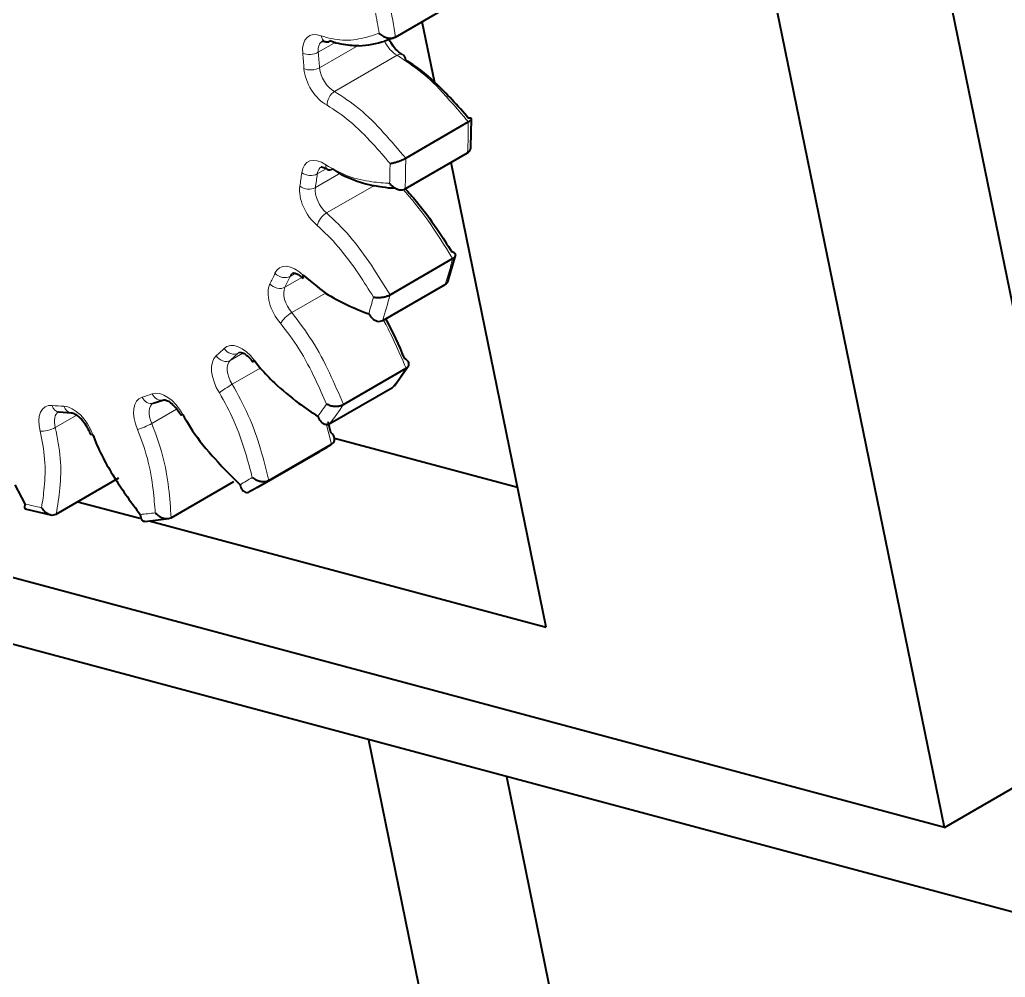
# Model space of a CAD drawing. Header units: inches. Extents: x 0 to 11, y 0 to 8.5.
# Drawn here: x 6.822 to 7.1188, y 5.4572 to 5.7456 of the extents above; entities that cross this region are included whole.
import ezdxf

# ---------------------------------------------------------------- set-up
doc = ezdxf.new("R2010")
doc.units = ezdxf.units.IN
doc.header["$LTSCALE"] = 0.5
doc.header["$MEASUREMENT"] = 0
doc.layers.add('TANGENT_LINES', color=7, linetype='Continuous', lineweight=15)
doc.layers.add('Visible', color=7, linetype='Continuous', lineweight=40)

msp = doc.modelspace()

# ---------------------------------------------------------------- linework, layer by layer
at = {"layer": 'TANGENT_LINES'}
for p, q in [((6.911897376503287, 5.735807708771261), (6.917171181481506, 5.738852541457755)), ((6.924079760683637, 5.737905397079424), (6.912291324397386, 5.731099340299687)), ((6.91678922541425, 5.7239845650375), (6.935645406245891, 5.734871185983047)), ((6.911604831336604, 5.699137861916062), (6.914306197521213, 5.700697496390802)), ((6.918718078320794, 5.699465183321657), (6.911021338462961, 5.695021468547341)), ((6.914404899225748, 5.687400368583995), (6.928796296937292, 5.695709245824887)), ((6.903387451096861, 5.668284785631032), (6.905001994997716, 5.669216942975379)), ((6.90764877819467, 5.668359331868905), (6.907164294428238, 5.668079615039368)), ((6.906945648811704, 5.667953379935352), (6.901863180458664, 5.665019015499556)), ((6.903919799400782, 5.657370452574192), (6.914115166692991, 5.663256750552659)), ((6.889226319062564, 5.645190722652554), (6.885392291133253, 5.642977145622629)), ((6.887761564005931, 5.645187092168835), (6.888273343663907, 5.645482568288511)), ((6.885992743322855, 5.635781707073293), (6.894636345058387, 5.640772092800879)), ((6.861750153856442, 5.623990632358972), (6.86924274570074, 5.628316482224164)), ((6.832715282055726, 5.622738105020069), (6.839158752622945, 5.626458244440952)), ((6.915901636724665, 5.617735699501864), (6.914298053877109, 5.623947861012582))]:
    msp.add_line(p, q, dxfattribs=at)
at = {"layer": 'TANGENT_LINES', "extrusion": (0, 0, -1)}
for centre, major_axis, ratio, start_param, end_param in [((6.78548082653926, 5.791711952421856), (-0.1079999990067959, 0.1870614877908654), 0.5773502727292966, 2.102707247279971, 2.156012592048728), ((6.913797476712922, 5.732564285629861), (-0.004697449011787406, 0.00813622045414454), 0.5773502727292966, 11.66447822740624, 13.20253242960607), ((6.935417894379722, 5.739944809719346), (-0.003030782360447963, 0.005249469099347234), 0.5773502727292966, 10.15707074354836, 11.19829923738066), ((6.785480826539271, 5.791711952421851), (-0.08999999917232201, 0.1558845731590408), 0.577350272729297, 2.239700266636818, 2.270346984979047), ((6.935770517981092, 5.732081134281188), (-0.001528441816887277, -0.002962258719879381), 0.607182338889577, 2.384195350989266, 3.151524937282333), ((6.914204690944126, 5.727697361155605), (-0.004697449011787406, 0.00813622045414454), 0.5773502727292966, 10.1570707435486, 11.69512494574849), ((6.91691433714945, 5.72119451333564), (-0.001528441816887313, -0.002962258719879364), 0.6071823388895797, 0.813399024194165, 2.384195350989245), ((6.913495079982473, 5.694659568485427), (-0.004697449011787406, 0.00813622045414454), 0.5773502727292966, 11.91580563969353, 13.45385984189319), ((6.78548082653926, 5.791711952421856), (-0.1079999990067959, 0.1870614877908654), 0.5773502727292966, 2.354034659567158, 2.407340004335909), ((6.785480826539271, 5.791711952421848), (-0.08999999917232201, 0.1558845731590408), 0.577350272729297, 2.491027678924012, 2.521674397266237), ((6.912891937776328, 5.690404554088648), (-0.004697449011787406, 0.00813622045414454), 0.5773502727292966, 10.40839815583574, 11.9464523580356), ((6.913940739015398, 5.684999991077695), (-0.00209695053619779, -0.002591121293928735), 0.4523491806174399, 0.7041275624540658, 2.274923889248525), ((6.905000976505966, 5.662767503753396), (-0.004697449011787406, 0.00813622045414454), 0.5773502727292966, 12.16713305198043, 13.70518725418047), ((6.78548082653927, 5.791711952421846), (-0.08999999917232201, 0.1558845731590408), 0.577350272729297, 2.74235509121119, 2.773001809553422), ((6.903425375505488, 5.659391757637489), (-0.004697449011787406, 0.00813622045414454), 0.5773502727292966, 10.65972556812302, 12.19777977032278), ((6.78548082653926, 5.791711952421856), (-0.1079999990067959, 0.1870614877908654), 0.5773502727292966, 2.60536207185434, 2.658667416623094), ((6.902895532137959, 5.655510573810144), (-0.002500577813808405, -0.002204137406832953), 0.2690932597031956, 0.6428287175281531, 2.213625044323158), ((6.888848882043958, 5.638891987151688), (-0.004697449011787406, 0.00813622045414454), 0.5773502727292966, 12.41846046426781, 13.95651466646772), ((6.886399823054662, 5.636607619860243), (-0.004697449011787406, 0.00813622045414454), 0.5773502727292966, 10.91105298041006, 12.44910718260999), ((6.785480826539269, 5.791711952421844), (-0.08999999917232201, 0.1558845731590408), 0.577350272729297, 2.993682503498372, 3.0243292218406), ((6.884472727486672, 5.634579190074398), (-0.002801876481352032, -0.001805712960123364), 0.06892921962601685, 0.617166545591278, 2.187962872386063), ((6.866053692094745, 5.624533205196396), (-0.004697449011787406, 0.00813622045414454), 0.5773502727292966, 0.1034172621957484, 1.641471464395635), ((6.834358600979541, 5.620844774728127), (-0.004697449011787406, 0.00813622045414454), 0.5773502727292966, 11.4137078049844, 12.95176200718438), ((6.862885058499937, 5.623483751927651), (-0.004697449011787406, 0.00813622045414454), 0.5773502727292966, 11.16238039269724, 12.70043459489712), ((6.78548082653926, 5.791711952421856), (-0.1079999990067959, 0.1870614877908654), 0.5773502727292966, 2.856689484141521, 2.909994828910273), ((6.838047712277681, 5.62059337296568), (-0.004697449011787406, 0.00813622045414454), 0.5773502727292966, 0.3547446744830202, 1.89279887668289)]:
    msp.add_ellipse(centre, major_axis=major_axis, ratio=ratio, start_param=start_param, end_param=end_param, dxfattribs=at)
at = {"layer": 'TANGENT_LINES'}
for centre, major_axis, ratio, start_param, end_param in [((6.783123803935305, 5.790351124803663), (0.1063333323554564, -0.184174736436068), 0.5773502727292968, 0.9947817691345278, 1.029683698716357), ((6.915166768961862, 5.74208101908834), (0.001247917906805127, 0.003090924135106883), 0.6567751430709943, 2.26957450776198, 3.070913877054677), ((6.916154499316877, 5.733925113248055), (0.003030782360447963, -0.005249469099347234), 0.5773502727292966, 9.412646272120496, 10.3266703477224), ((6.909556329281731, 5.736842972542568), (-0.003318159495815252, -0.0003176927311761869), 0.5063311642154065, 0.733557687045009, 2.304354013839628), ((6.783123803935315, 5.790351124803658), (0.08833333252098259, -0.1529978218042436), 0.5773502727292965, 0.8712456686107396, 0.9018923869529711), ((6.909942981844457, 5.732221796079727), (-0.003324856173732027, -0.0002375763774182097), 0.5257208743648513, 0.7460059148216739, 2.316802241616849), ((6.916561713548081, 5.729058188773799), (0.003030782360447963, -0.005249469099347234), 0.5773502727292966, 10.2960236293803, 11.83407783158009), ((6.804337007370901, 5.802598573367403), (0.1079999990067959, -0.1870614877908654), 0.5773502727292966, 0.7342526492538872, 0.7875579940226409), ((6.915852102586428, 5.696020396103621), (0.003030782360447963, -0.005249469099347234), 0.5773502727292966, 9.412356993231825, 10.07534293543519), ((6.916529136107846, 5.703260472239108), (0.001903537184260999, 0.002736358401095665), 0.5155041705297245, 2.402285119544377, 3.170110377747429), ((6.783123803935305, 5.790351124803663), (0.1063333323554564, -0.184174736436068), 0.5773502727292968, 0.7434543568473422, 0.7783562864291715), ((6.783123803935315, 5.790351124803655), (0.08833333252098259, -0.1529978218042436), 0.5773502727292965, 0.6199182563235554, 0.6505649746657887), ((6.909269201618135, 5.700852196925429), (-0.003307171904933359, 0.0004168034336837656), 0.6497204215135478, 0.8625414845159112, 2.433337811310461), ((6.908696514168077, 5.696812033063536), (-0.003292586127636731, 0.0005196034095396899), 0.6645677531791728, 0.88301453517345, 2.453810861968141), ((6.915248960380284, 5.691765381706841), (0.003030782360447963, -0.005249469099347234), 0.5773502727292966, 10.04469621709315, 11.58275041929284), ((6.804337007370901, 5.802598573367403), (0.1079999990067959, -0.1870614877908654), 0.5773502727292966, 0.4829252369667014, 0.5362305817354585), ((6.783123803935315, 5.790351124803652), (0.08833333252098259, -0.1529978218042436), 0.5773502727292965, 0.3685908440363726, 0.399237562378605), ((6.901203995086535, 5.670570473904936), (-0.00304886017614897, 0.00134742819378399), 0.7522853552234333, 1.068162427919999, 2.638958754714195), ((6.907357999109921, 5.664128331371589), (0.003030782360447963, -0.005249469099347234), 0.5773502727292966, 9.422802310195383, 9.824015523147931), ((6.899707951682378, 5.667365180998117), (-0.002990404354396931, 0.001472614310780318), 0.7616573959520159, 1.099543535149678, 2.670339861944635), ((6.905782398109443, 5.660752585255683), (0.003030782360447963, -0.005249469099347234), 0.5773502727292966, 9.79336880480575, 11.33142300700578), ((6.783123803935305, 5.790351124803663), (0.1063333323554564, -0.184174736436068), 0.5773502727292968, 0.4921269445601583, 0.5270288741419901), ((6.783123803935314, 5.79035112480365), (0.08833333252098259, -0.1529978218042436), 0.5773502727292965, 0.1172634317491879, 0.1479101500914199), ((6.883542078825957, 5.645731493896688), (-0.002210147415824773, 0.002495267422829504), 0.810889303357237, 1.406826083258119, 2.977622410053235), ((6.885867476275067, 5.647900515506854), (-0.002335149332375812, 0.002378694748515647), 0.8075814333526273, 1.365322990084345, 2.936119316879503), ((6.891205904647913, 5.640252814769881), (0.003030782360447963, -0.005249469099347234), 0.5773502727292966, 9.42629775984266, 9.572688110860861), ((6.888756845658617, 5.637968447478436), (0.003030782360447963, -0.005249469099347234), 0.5773502727292966, 9.542041392518612, 11.0800955947186), ((6.804337007370901, 5.802598573367403), (0.1079999990067959, -0.1870614877908654), 0.5773502727292966, 0.2315978246795245, 0.2849031694482717), ((6.783123803935311, 5.790351124803649), (0.08833333252098259, -0.1529978218042436), 0.5773502727292965, 12.43230663382118, 12.46295335216341), ((6.864223295064426, 5.634266758591609), (-0.001129621927798513, 0.00313609078493399), 0.8121341999475249, 1.715765683781278, 3.097939956427415), ((6.861214656844304, 5.633270295882967), (-0.0009662858158961524, 0.003190204199280827), 0.8091700535902768, 1.757619655338398, 3.141584783998224), ((6.865242081103892, 5.624844579545844), (0.003030782360447963, -0.005249469099347234), 0.5773502727292966, 9.424927728227516, 10.82876818243126), ((6.783123803935305, 5.790351124803663), (0.1063333323554564, -0.184174736436068), 0.5773502727292968, 0.2407995322729808, 0.2757014618548054), ((6.83412859977504, 5.630764569857234), (0.0002959647575877679, 0.003320168064025845), 0.7566076734369501, 2.059429533135432, 3.142048866333678), ((6.783123803935309, 5.790351124803649), (0.08833333252098259, -0.1529978218042436), 0.5773502727292965, 12.18097922153399, 12.21162593987622), ((6.836715623583497, 5.62220560234632), (0.003030782360447963, -0.005249469099347234), 0.5773502727292966, 9.424110776701472, 10.57744077014417), ((6.837631434961808, 5.630525862247638), (0.0001560512344745291, 0.003329678531529747), 0.7656575879390636, 2.027402079078658, 3.158537825107959), ((6.859829897632116, 5.623521035690819), (-0.003034462597806338, -0.001379546249179609), 0.1355658968241991, 0.6220837796122684, 2.19288010640712), ((6.830515442204039, 5.623030935168373), (-0.003210357626422698, -0.0008970590959244182), 0.3315429094004603, 0.6585399904356652, 2.229336317230264), ((6.783123803935305, 5.790351124803663), (0.1063333323554564, -0.184174736436068), 0.5773502727292968, 12.55584273434496, 12.5907446639268), ((6.783123803935305, 5.790351124803663), (0.1063333323554564, -0.184174736436068), 0.5773502727292968, 12.0531879097706, 12.08808983935243), ((6.783123803935305, 5.790351124803663), (0.1063333323554564, -0.184174736436068), 0.5773502727292968, 12.30451532205778, 12.33941725163961)]:
    msp.add_ellipse(centre, major_axis=major_axis, ratio=ratio, start_param=start_param, end_param=end_param, dxfattribs=at)
for points, knots in [([(6.912809746357907, 5.740720191470147), (6.91492218367481, 5.74013647168197), (6.919125399877021, 5.738975016877328), (6.925616043587353, 5.739936144977229), (6.928758580920485, 5.741017275524975), (6.930217472981691, 5.741519179752683)], [0, 0, 0, 0, 0.351201158764147, 0.6988015165900091, 1, 1, 1, 1]), ([(6.957071715865883, 5.714798062242082), (6.957071647561345, 5.714798151198626), (6.957063731989068, 5.7148084600591), (6.949547325499646, 5.72367246151332), (6.943545552275651, 5.729607656356958), (6.938224384459618, 5.733152923031723), (6.935645406245891, 5.734871185983047)], [0, 0, 0, 0, 0.002939166060440574, 0.3406095979972396, 0.6804172430003811, 1, 1, 1, 1]), ([(6.91678922541425, 5.723984565037499), (6.919292569006323, 5.722355477033664), (6.924457681019954, 5.718994203716444), (6.931684203293839, 5.711615016382705), (6.936042980437747, 5.706473925967061), (6.938215535034242, 5.703911441296534)], [0, 0, 0, 0, 0.3205207230184127, 0.6613256934934665, 1, 1, 1, 1]), ([(6.933498117597787, 5.702309721069851), (6.931842559124748, 5.70423515311303), (6.928343699676398, 5.708304363718479), (6.921472586463712, 5.715350411767361), (6.916794396495941, 5.718383352115059), (6.914557314545495, 5.719833685717447)], [0, 0, 0, 0, 0.3191069767514448, 0.6744011032071003, 1, 1, 1, 1]), ([(6.914172113503891, 5.701899644620915), (6.916353618724779, 5.70064914281541), (6.920684079775767, 5.698166797455388), (6.927953343705828, 5.696646206573369), (6.931660453681106, 5.696426787789992), (6.933369586641873, 5.696325626541099)], [0, 0, 0, 0, 0.3536383555863073, 0.7020002108354788, 1, 1, 1, 1]), ([(6.952355312011055, 5.673649454598622), (6.952355252526272, 5.673649558252466), (6.952348327781144, 5.673661624807981), (6.946275813596841, 5.683662443569606), (6.940559600135981, 5.690905133191824), (6.938517126457017, 5.693207264400553), (6.937758321413019, 5.694062535531399)], [0, 0, 0, 0, 0.00329812770939186, 0.3839417805045113, 0.7711265074480584, 1, 1, 1, 1]), ([(6.914404899225748, 5.687400368583994), (6.916781761029456, 5.685138079678209), (6.921640805655334, 5.680513257682797), (6.927991065323756, 5.671660093207087), (6.931673543123105, 5.665711732813205), (6.933499131179414, 5.662762833653075)], [0, 0, 0, 0, 0.3256249328517952, 0.6656786177294696, 1, 1, 1, 1]), ([(6.928510485265472, 5.662045905935631), (6.92711335294547, 5.664270293554265), (6.924145261696013, 5.668995819785217), (6.918109693613712, 5.677446794859198), (6.913708178990984, 5.681623303617775), (6.911583716411442, 5.683639163459501)], [0, 0, 0, 0, 0.3151110710884577, 0.6694272255504654, 1, 1, 1, 1]), ([(6.903919799400782, 5.657370452574191), (6.906023377177529, 5.654620871289951), (6.910283597977196, 5.649052347270074), (6.91535710594815, 5.639257600796999), (6.918119950090325, 5.632867342314237), (6.919482192870801, 5.629716573383543)], [0, 0, 0, 0, 0.3308657064493256, 0.6700778930510615, 1, 1, 1, 1]), ([(6.914387673050371, 5.629843979576475), (6.913338102478566, 5.632228148703366), (6.911096656263469, 5.63731974236002), (6.906279695778688, 5.646668370804123), (6.902419424303911, 5.651698714494587), (6.900538509534003, 5.65414974619195)], [0, 0, 0, 0, 0.3110719181239709, 0.6643202393739361, 1, 1, 1, 1]), ([(6.938338373702441, 5.64060319432909), (6.938338339617927, 5.640603287050225), (6.938334353761078, 5.640614129897366), (6.933826424879752, 5.650995350686105), (6.932207841948435, 5.653893864386441), (6.931520944110757, 5.655123942101162)], [0, 0, 0, 0, 0.004940245561142416, 0.5777143200634921, 1, 1, 1, 1]), ([(6.885992743322855, 5.635781707073293), (6.887694766000738, 5.632719653312824), (6.89110981404972, 5.626575751203617), (6.894579529368014, 5.616437166131355), (6.896234098416085, 5.61000382240803), (6.897045455893024, 5.606849078556317)], [0, 0, 0, 0, 0.3361448889594439, 0.6744627801574699, 1, 1, 1, 1]), ([(6.892017069184029, 5.607727307455932), (6.891382582526478, 5.610121506400162), (6.890020444517836, 5.615261455906387), (6.886735485983943, 5.624937179630852), (6.883638787580382, 5.630488162474621), (6.882115704882717, 5.633218362456205)], [0, 0, 0, 0, 0.3070459446812493, 0.6591769057270257, 1, 1, 1, 1]), ([(6.861750153856442, 5.623990632358971), (6.862948544355057, 5.620808794534865), (6.865331167346489, 5.614482709704014), (6.866966372318394, 5.604624424385992), (6.867391388154979, 5.598556848322007), (6.867598702946945, 5.595597197972155)], [0, 0, 0, 0, 0.3413870538113128, 0.6787408981695191, 1, 1, 1, 1]), ([(6.828584914103629, 5.598587401517841), (6.828876667146082, 5.600555958841191), (6.829508882015389, 5.604821728275653), (6.829847984182739, 5.613370855525151), (6.828722108849281, 5.61890122899359), (6.828158419600084, 5.621670107550179)], [0, 0, 0, 0, 0.2996681724928689, 0.6493665770045033, 1, 1, 1, 1]), ([(6.832715282055726, 5.622738105020068), (6.833340264315436, 5.619634330406685), (6.834572329866951, 5.613515670682498), (6.834251851317845, 5.604548663807411), (6.83340396773538, 5.599244140723759), (6.832992181817747, 5.596667928669682)], [0, 0, 0, 0, 0.346192076730165, 0.6824695026458303, 1, 1, 1, 1]), ([(6.862804300980694, 5.597085561422765), (6.862626525710175, 5.599338671971212), (6.862242917568249, 5.604200493013682), (6.86071167638247, 5.613606237485618), (6.858547278432652, 5.619322610419911), (6.857472875028161, 5.622160208072625)], [0, 0, 0, 0, 0.3031137911096753, 0.6540668893920628, 1, 1, 1, 1])]:
    msp.add_open_spline(points, degree=3, knots=knots, dxfattribs=at)
at = {"layer": 'Visible'}
for p, q in [((7.100451581146255, 5.502313570672817), (6.972024402446573, 6.129905261523733)), ((7.147592033225358, 5.529530123036685), (7.03321550433113, 6.088459781767599)), ((6.935165837078654, 5.740360682216472), (6.954022017910295, 5.751247303162019)), ((6.946956953194727, 5.726620227092785), (6.943196397387925, 5.74499712831592)), ((6.935165837078654, 5.740360682216472), (6.931968116515769, 5.739175516130068)), ((6.917229801946871, 5.738517250718104), (6.915517218160797, 5.739187283309334)), ((6.957867989054329, 5.707307032946849), (6.958048357498868, 5.715676151359637)), ((6.938215535034242, 5.703911441296535), (6.957071715865883, 5.714798062242082)), ((6.938016167697452, 5.694629373946934), (6.956872348529093, 5.705515994892481)), ((6.918725341901713, 5.699100917148002), (6.916288922922104, 5.700691675128613)), ((6.980515707434478, 5.562626938994275), (6.951866980519438, 5.702626144360146)), ((6.951048136970066, 5.666932062167394), (6.953315135658226, 5.674871547297837)), ((6.933499131179414, 5.662762833653075), (6.952355312011055, 5.673649454598623)), ((6.904296539730916, 5.669363748692328), (6.904323929750387, 5.669368234631125)), ((6.931282141845537, 5.654998121127723), (6.950138322677179, 5.66588474207327)), ((6.888144445268908, 5.645488232090621), (6.889204259479023, 5.645214273292961)), ((6.892625891539449, 5.643021771328978), (6.894504999877655, 5.640552118500359)), ((6.934846524222713, 5.635356413953192), (6.939086699596582, 5.641319388023481)), ((6.919482192870801, 5.629716573383543), (6.938338373702441, 5.64060319432909)), ((6.938338373702441, 5.64060319432909), (6.938911496934649, 5.641069939058656)), ((6.934243063964843, 5.634843722072569), (6.934886699853587, 5.635408613069765)), ((6.915386883133202, 5.623957101127023), (6.934243063964843, 5.63484372207257)), ((6.862180942660199, 5.630080091683685), (6.865352916992225, 5.631130667806675)), ((6.833654164204492, 5.62744101966706), (6.833832635017452, 5.627444401793208)), ((6.833832635017452, 5.627444401793208), (6.837475383727333, 5.627196183716108)), ((6.914732565067166, 5.624606663117265), (6.915587295223581, 5.621335583637866)), ((7.100451581146255, 5.502313570672817), (6.65679024529862, 5.621192263343691)), ((6.897045455893024, 5.606849078556317), (6.915901636724665, 5.617735699501865)), ((6.91674723848665, 5.61956144618517), (6.97188840614782, 5.604786415335611)), ((6.893480825546055, 5.604650464630993), (6.912337006377697, 5.615537085576539)), ((6.883951724604279, 5.609878319835866), (6.888331799645171, 5.60554028366021)), ((6.832992181817747, 5.596667928669682), (6.851848362649389, 5.607554549615229)), ((6.850002860547713, 5.608537405263249), (6.850772230676475, 5.607303435542335)), ((6.867598702946945, 5.595597197972156), (6.886454883778586, 5.606483818917702)), ((6.820514937392947, 5.605477221753118), (6.823555341530509, 5.599760259143315)), ((6.839484340996101, 5.600416178472964), (6.858115214148569, 5.595424051224708)), ((7.13178939066476, 5.473848716905952), (6.667142760386785, 5.598350402083995)), ((6.823672042925266, 5.598260780407168), (6.831654121143769, 5.596399531184426)), ((6.859667283122532, 5.594496911120528), (6.866896927026072, 5.595338374236752)), ((6.860997523746701, 5.594651738721425), (6.980515707434478, 5.562626938994275)), ((6.866801750905186, 5.595323252650838), (6.867598702946945, 5.595597197972155)), ((6.926972647999028, 5.528729195861123), (7.029915431228209, 5.025673409369245)), ((7.100451581146255, 5.502313570672817), (7.147592033225358, 5.529530123036685)), ((7.077828452123761, 4.983973014742078), (6.968636832364004, 5.517565311681214))]:
    msp.add_line(p, q, dxfattribs=at)
at = {"layer": 'Visible', "flags": 128}
msp.add_lwpolyline([(6.904323929750387, 5.669368234631125), (6.904323929750387, 5.669368234631125), (6.904839064718734, 5.669292965866377), (6.90497381834048, 5.669249365287607)], dxfattribs=at)
at = {"layer": 'Visible'}
for centre, radius, start, end in [((6.922671444205856, 5.768449570728702), 0.03071479104082726, 272.7209408902648, 287.6184836280001), ((6.914750468232962, 5.693329751485589), 0.04642711423333287, 46.013386451978, 59.76671302307941), ((6.86206846820703, 5.637530615212109), 0.1231647595491836, 39.52711131936368, 46.40748034218097), ((6.936056386710971, 5.732250237176206), 0.03740645041316833, 242.3986438163853, 258.8693320826602), ((6.948488917638065, 5.718466291957354), 0.0650497842820663, 238.1004090942809, 250.7860017744746), ((6.805946511859871, 5.587975721955232), 0.1431944557628461, 22.79411901278716, 28.14504440116642), ((6.907367336750255, 5.644677767782028), 0.0677997708918012, 200.8093885344824, 212.2114586261405), ((6.971452174677432, 5.683927997335505), 0.1429509438726066, 212.4131102817326, 217.6734602032994)]:
    msp.add_arc(centre, radius, start, end, dxfattribs=at)
for centre, major_axis, ratio, start_param, end_param in [((6.915166768961862, 5.74208101908834), (0.001247917906805127, 0.003090924135106883), 0.6567751430709943, 9.354099184234261, 10.12355614173677), ((6.916529136107846, 5.703260472239108), (0.001903537184260999, 0.002736358401095665), 0.5155041705297245, 9.453295684927014, 10.25626675351872), ((6.909657256001667, 5.669997657191547), (0.002360934637941934, 0.002353104066223402), 0.3418421750623529, 2.480016815112382, 3.146919568575523), ((6.894982914143404, 5.644382598947171), (0.002696054567996116, 0.001960204294837247), 0.1467009785282417, 2.518357654461544, 3.148607238883052), ((6.864223295064426, 5.634266758591609), (-0.001129621927798513, 0.00313609078493399), 0.8121341999475249, 3.097939956427415, 3.141800011449199), ((6.804337007370901, 5.802598573367403), (0.1079999990067959, -0.1870614877908654), 0.5773502727292966, 4.111937128241325e-15, 0.03357575716109219)]:
    msp.add_ellipse(centre, major_axis=major_axis, ratio=ratio, start_param=start_param, end_param=end_param, dxfattribs=at)
at = {"layer": 'Visible', "extrusion": (0, 0, -1)}
for centre, major_axis, ratio, start_param, end_param in [((6.935770517981092, 5.732081134281188), (-0.001528441816887277, -0.002962258719879381), 0.607182338889577, 9.43471024446192, 10.23817698496365), ((6.873428153400464, 5.62802478582107), (0.002952406950174975, 0.001547386283921894), 0.05765798001525888, 2.524934142317556, 3.144838019682042), ((6.846347338663192, 5.621952039371784), (0.003149874000660234, 0.001090598409624644), 0.2583940756231886, 2.501030070611913, 3.139785003827628), ((6.78548082653926, 5.791711952421856), (-0.1079999990067959, 0.1870614877908654), 0.5773502727292966, 3.108016896428705, 3.161322241197462)]:
    msp.add_ellipse(centre, major_axis=major_axis, ratio=ratio, start_param=start_param, end_param=end_param, dxfattribs=at)
at = {"layer": 'Visible'}
for points, knots in [([(6.930217472981691, 5.741519179752683), (6.930223114269537, 5.741512986175853), (6.930260157232635, 5.741472316661327), (6.931342068731437, 5.740587484212972), (6.932324950414887, 5.740220915848408), (6.933387735579019, 5.739988649981529), (6.934354911882674, 5.740011086380123), (6.93489955825599, 5.74024588745097), (6.935165837078654, 5.740360682216472)], [0, 0, 0, 0, 0.03803637647652972, 0.2497621339067401, 0.4533467302119439, 0.644347195219045, 0.8261205531255065, 1, 1, 1, 1]), ([(6.937298959797979, 5.735043393001066), (6.93692607760407, 5.735271954867534), (6.936109059881773, 5.735772754043778), (6.934788360559216, 5.7370665648175), (6.933535940477335, 5.738964012274253), (6.933269515469118, 5.739517489648361), (6.933170146169421, 5.739723921692526)], [0, 0, 0, 0, 0.2349141697114326, 0.5147176320246414, 0.8190028429256793, 1, 1, 1, 1]), ([(6.913093039937873, 5.739160530568794), (6.913153515778379, 5.739166581449605), (6.913320305016896, 5.739183269465752), (6.913685849045293, 5.739065293930058), (6.913918851055057, 5.738990094953234)], [0, 0, 0, 0, 0.362588384257622, 1, 1, 1, 1]), ([(6.924129522308752, 5.737769407806587), (6.923702094808649, 5.737738632361378), (6.922463618716379, 5.737649460155305), (6.919300955202456, 5.738173844112856), (6.917229801946871, 5.738517250718104)], [0, 0, 0, 0, 0.3451237393842524, 1, 1, 1, 1]), ([(6.957708188881347, 5.715925362176256), (6.957437097467033, 5.715925057683254), (6.957109051640008, 5.715924689218398), (6.95707436571251, 5.715918987217476), (6.957068343637338, 5.715917997251785)], [0, 0, 0, 0, 0.8263827550307082, 1, 1, 1, 1]), ([(6.957071715865883, 5.714798062242082), (6.957280721142405, 5.714926125446451), (6.957657555606027, 5.715157022147869), (6.958007448110095, 5.715497204843437), (6.958036907544467, 5.715640751070271), (6.958048320451497, 5.7156963624483)], [0, 0, 0, 0, 0.4327479805325966, 0.780240364459599, 1, 1, 1, 1]), ([(6.958048320451497, 5.7156963624483), (6.958051358578842, 5.715719740483349), (6.958060581307115, 5.715790708300128), (6.957750800359197, 5.715926188536782), (6.957717069369126, 5.71592553439475), (6.957708188881347, 5.715925362176256)], [0, 0, 0, 0, 0.2657369962520628, 0.8066877486357718, 1, 1, 1, 1]), ([(6.956872348529093, 5.705515994892481), (6.957089670085576, 5.705676582591331), (6.957525263903033, 5.705998460503081), (6.957831919852008, 5.706791204260129), (6.957856893927431, 5.707148510684716), (6.957867901870018, 5.707306002345214)], [0, 0, 0, 0, 0.357652384821081, 0.7168693715802888, 1, 1, 1, 1]), ([(6.933498117597787, 5.702309721069851), (6.933503633655802, 5.702310119942778), (6.93354194330003, 5.702312890160184), (6.934591135682187, 5.70248201941653), (6.935480600136372, 5.702751830278262), (6.936491490414962, 5.703097708971176), (6.937408430110842, 5.703479616321291), (6.937950739571687, 5.703769767902224), (6.938215535034242, 5.703911441296534)], [0, 0, 0, 0, 0.03210699131748159, 0.2229866711500143, 0.4231266011887811, 0.6210703450528989, 0.8149786044646897, 1, 1, 1, 1]), ([(6.912790643207424, 5.70125581342436), (6.912810121846311, 5.701259904483964), (6.912887173492539, 5.701276087487253), (6.913631585705075, 5.701156986794718), (6.914262377145424, 5.700755371568196), (6.914625598923585, 5.700524113838012)], [0, 0, 0, 0, 0.1255017330087238, 0.4964471690358246, 1, 1, 1, 1]), ([(6.935150164689933, 5.69471413412452), (6.933751808296808, 5.69484005742865), (6.931263233660734, 5.695064155907614), (6.929574842984509, 5.695400203041538), (6.928835176876141, 5.695547421738774)], [0, 0, 0, 0, 0.5619105703539664, 1, 1, 1, 1]), ([(6.933369586641873, 5.696325626541099), (6.933374272155896, 5.696318419875912), (6.933404766737494, 5.696271516966538), (6.934349707839023, 5.695216670303252), (6.934865488351805, 5.694943230972544), (6.935100394219272, 5.694818696404859)], [0, 0, 0, 0, 0.08996821349462382, 0.5855372567727452, 1, 1, 1, 1]), ([(6.935100394219272, 5.69481869640486), (6.935161492230521, 5.694784533745915), (6.935344078500855, 5.694682441511589), (6.936324539036416, 5.694328148747713), (6.937209168192467, 5.694300557294465), (6.937750399368793, 5.694521085092204), (6.938016167697452, 5.694629373946934)], [0, 0, 0, 0, 0.1495782730118344, 0.447002094403827, 0.7284536893833841, 1, 1, 1, 1]), ([(6.938037672264795, 5.694680080166395), (6.939092807113022, 5.693552114061079), (6.941642095659881, 5.690826859484984), (6.947845584088012, 5.682491895758206), (6.950725217589741, 5.677842658966514), (6.952080711305023, 5.675654182117564)], [0, 0, 0, 0, 0.2720742122308968, 0.6573526353544747, 1, 1, 1, 1]), ([(6.95322579101371, 5.674524722625534), (6.95322585589819, 5.674524823303567), (6.953227476405237, 5.674527337764085), (6.953271136074275, 5.675052576946852), (6.952927453922928, 5.675357356094879), (6.952123749191209, 5.675647381507031), (6.952086771723211, 5.675653224483549), (6.952080711305023, 5.675654182117564)], [0, 0, 0, 0, 0.01096277245441113, 0.2737981430725924, 0.5674135676234274, 0.9291012926350867, 1, 1, 1, 1]), ([(6.952355312011055, 5.673649454598622), (6.952571660690562, 5.673786891980095), (6.952972021375999, 5.674041224589735), (6.953145881974891, 5.674372474848139), (6.95322579101371, 5.674524722625534)], [0, 0, 0, 0, 0.5403844267833785, 1, 1, 1, 1]), ([(6.90497381834048, 5.669249365287607), (6.905252351528434, 5.669131801698197), (6.905869777898127, 5.668871197707876), (6.906560818260311, 5.668298748230652), (6.906940116713609, 5.667984541979926)], [0, 0, 0, 0, 0.4511196826480307, 1, 1, 1, 1]), ([(6.907300233397713, 5.668636829573353), (6.910305228042979, 5.666217822278433), (6.913783709340326, 5.663417660339116), (6.914074878656799, 5.663261832478615), (6.914114512270742, 5.663240621379384)], [0, 0, 0, 0, 0.8638812137812842, 1, 1, 1, 1]), ([(6.906940116713609, 5.667984541979926), (6.907001859920791, 5.667927776745834), (6.907124283347894, 5.667815223562822), (6.907239308274117, 5.667701113001927), (6.907296321363726, 5.667644553125323)], [0, 0, 0, 0, 0.5043414372869884, 1, 1, 1, 1]), ([(6.950138322677179, 5.66588474207327), (6.950364725418178, 5.666055166860033), (6.950818688986232, 5.666396888183468), (6.951027862260429, 5.666929765965329), (6.951132715703797, 5.66719688455654)], [0, 0, 0, 0, 0.4987244724717376, 1, 1, 1, 1]), ([(6.928510485265472, 5.662045905935631), (6.928516527790057, 5.662044106595311), (6.928557684802522, 5.662031850878198), (6.929697058047718, 5.661854211629413), (6.930659616275894, 5.661929913660025), (6.931727685445892, 5.662090045718501), (6.932683873096667, 5.66235746834319), (6.933231750989811, 5.662629885994279), (6.933499131179414, 5.662762833653075)], [0, 0, 0, 0, 0.03380823750100922, 0.2302756128828927, 0.4311906862734002, 0.6273263185546116, 0.8181245112240279, 1, 1, 1, 1]), ([(6.927081205209265, 5.657040041186945), (6.927084984900485, 5.657031959399891), (6.927109395124011, 5.656979765128721), (6.927891828734472, 5.655785188613013), (6.928710584860178, 5.655193607373246), (6.929621127992477, 5.654771283398654), (6.930505545645542, 5.654676473208981), (6.931024992108652, 5.654891615742202), (6.931282141845537, 5.654998121127722)], [0, 0, 0, 0, 0.04019487592809832, 0.25958890527594, 0.4634848594155422, 0.6502490000843615, 0.8268572721331915, 1, 1, 1, 1]), ([(6.889204259479023, 5.645214273292961), (6.889233657390655, 5.645201061823829), (6.889362060409772, 5.645143357298935), (6.890687177767632, 5.644343066567654), (6.891901064705005, 5.642948842175906), (6.892185274342332, 5.642561015713647), (6.892286859575408, 5.642422394652334)], [0, 0, 0, 0, 0.09660990547464268, 0.42196886959659, 0.7933939620783454, 1, 1, 1, 1]), ([(6.939016529730576, 5.641211814768925), (6.939088239179534, 5.641339853328145), (6.939242560704683, 5.641615397290959), (6.939189840929161, 5.642262887280437), (6.938879937263928, 5.64284944314285), (6.938004579126183, 5.643430727785123), (6.93796434224269, 5.643449284294979), (6.937957899089922, 5.643452255758409)], [0, 0, 0, 0, 0.1924478302780011, 0.414155220991145, 0.6609103076766594, 0.9457013938492618, 1, 1, 1, 1]), ([(6.894504999877655, 5.640552118500359), (6.895780634753585, 5.639157220532264), (6.898643560541237, 5.636026630863261), (6.905923409563496, 5.629994687791384), (6.909903467851563, 5.627354223278045), (6.911747450816327, 5.626130881500298)], [0, 0, 0, 0, 0.3013429478570105, 0.6763083329139965, 1, 1, 1, 1]), ([(6.938911496934649, 5.641069939058656), (6.93891269722139, 5.641071287994178), (6.938919417683422, 5.641078840747744), (6.938972734991053, 5.641151847310802), (6.939016529730576, 5.641211814768925)], [0, 0, 0, 0, 0.1786018186442984, 1, 1, 1, 1]), ([(6.865349255319695, 5.63112945013533), (6.865387577529368, 5.6311350351725), (6.865513485914987, 5.631153384923721), (6.866307699976149, 5.630964800352749), (6.86742410675645, 5.630306355674866), (6.868744971007356, 5.629034967130264), (6.869118281059145, 5.628554394028172), (6.869268462914766, 5.628361060471019)], [0, 0, 0, 0, 0.08035138791110472, 0.2639960905400654, 0.5156854817226826, 0.8051612789148089, 1, 1, 1, 1]), ([(6.914387673050371, 5.629843979576475), (6.914393825571037, 5.629840176713047), (6.914434983809488, 5.629814736870051), (6.915596442302918, 5.629315141537224), (6.916597286749705, 5.629196272629078), (6.917688340884029, 5.629179367437668), (6.918664223222069, 5.629336414201152), (6.919213955903768, 5.629591907699147), (6.919482192870801, 5.629716573383543)], [0, 0, 0, 0, 0.03570491313476962, 0.2388535380144348, 0.4409114297014482, 0.6348984993625238, 0.8218521065780175, 1, 1, 1, 1]), ([(6.837475383727333, 5.627196183716108), (6.837669208340667, 5.627166345329218), (6.838130775549597, 5.627095289230005), (6.838774593044963, 5.62670511886138), (6.839148054079378, 5.626478791632756)], [0, 0, 0, 0, 0.4199271733012684, 1, 1, 1, 1]), ([(6.839148054079378, 5.626478791632756), (6.839171375660453, 5.626464167034495), (6.839284044208969, 5.626393514352181), (6.840783575490865, 5.625132477729823), (6.841901833156666, 5.623653238654763), (6.842997377008837, 5.621469953360805), (6.843147287901666, 5.621014039988372), (6.843197464662532, 5.620861440962159)], [0, 0, 0, 0, 0.063777418484113, 0.308114151672557, 0.5785392246659867, 0.8589326223097331, 1, 1, 1, 1]), ([(6.869268462914766, 5.628361060471019), (6.869554147235962, 5.627962041692943), (6.870063812495088, 5.627250186005259), (6.870349983713399, 5.626713329933356), (6.870475746450289, 5.626477399537148)], [0, 0, 0, 0, 0.5605332442805945, 1, 1, 1, 1]), ([(6.871071130796509, 5.626663958202876), (6.872577777686019, 5.624112279290885), (6.875639485744302, 5.618926926344959), (6.882719156932266, 5.6111474675338), (6.883681766125047, 5.610156290117121), (6.883951724604279, 5.609878319835866)], [0, 0, 0, 0, 0.4107780342607536, 0.8347559248405892, 1, 1, 1, 1]), ([(6.911747450816327, 5.626130881500298), (6.911749904708548, 5.62612259249083), (6.91176562629078, 5.626069486513757), (6.912334135827982, 5.62483720295326), (6.913023154644768, 5.624204032138577), (6.913819761109044, 5.623750481278995), (6.914637858863571, 5.623641212212345), (6.915136703906335, 5.623851592069901), (6.915386883133202, 5.623957101127022)], [0, 0, 0, 0, 0.04094258503724716, 0.26231071283022, 0.4647601284792991, 0.6486812463311015, 0.8238077025083392, 1, 1, 1, 1]), ([(6.916759564194757, 5.619561315633073), (6.916756717345853, 5.619577654749041), (6.916743461188187, 5.619653736727632), (6.916488772254306, 5.620517485441311), (6.915634906086118, 5.621297792722357), (6.915593782781387, 5.621330434167014), (6.915587295223581, 5.621335583637866)], [0, 0, 0, 0, 0.1051965324562546, 0.4898404752047317, 0.9195179125587742, 1, 1, 1, 1]), ([(6.915901636724665, 5.617735699501864), (6.916114291706015, 5.617890564366393), (6.916529909746842, 5.618193236004649), (6.916824426596963, 5.618878994243489), (6.916781046569838, 5.619335331341437), (6.916759564194757, 5.619561315633073)], [0, 0, 0, 0, 0.3459311950805622, 0.6760962976165901, 1, 1, 1, 1]), ([(6.892017069184029, 5.607727307455932), (6.89202295450601, 5.607721783980715), (6.892061796484644, 5.607685330120234), (6.89318170652149, 5.606907158627356), (6.894178635606117, 5.606608469334759), (6.895256997815427, 5.606433640053441), (6.89623109398384, 5.606491445157928), (6.896778224686354, 5.606731721882928), (6.897045455893024, 5.606849078556317)], [0, 0, 0, 0, 0.03738727627960145, 0.2467487405443125, 0.4499737509548191, 0.6418652718873593, 0.8250787698368645, 1, 1, 1, 1]), ([(6.888331799645171, 5.60554028366021), (6.888332772511706, 5.605532315329885), (6.888338943356985, 5.605481772596852), (6.888666983820834, 5.604295544782873), (6.889204724539704, 5.603670647320055), (6.889872965244143, 5.603231999312007), (6.890613312674, 5.603141657587055), (6.891087050939528, 5.603350175067535), (6.891329149124012, 5.603456735392363)], [0, 0, 0, 0, 0.04159493742970308, 0.263834672048665, 0.4630485470215073, 0.6429110353087304, 0.8175140233713626, 1, 1, 1, 1]), ([(6.823555341530509, 5.599760259143315), (6.823553239616199, 5.599754442379949), (6.823540395017176, 5.599718896690603), (6.823397639363505, 5.598865597394555), (6.823515742454016, 5.598404678962245), (6.82398359632889, 5.598175146701363), (6.823997299287316, 5.598174893752677), (6.823999001871455, 5.598174862323959)], [0, 0, 0, 0, 0.06875296029357633, 0.4201428207980274, 0.7068625589325794, 0.9635778536274837, 1, 1, 1, 1]), ([(6.828584914103629, 5.598587401517841), (6.828589091789516, 5.598579614470088), (6.828616164519337, 5.598529151930387), (6.82951011960547, 5.597371967484102), (6.830260319125268, 5.59683761189943), (6.831295779079356, 5.596465295154428), (6.831374243032771, 5.596454494667713), (6.831391191699016, 5.596452161700324)], [0, 0, 0, 0, 0.05675368415565944, 0.3677818771138682, 0.658748667726827, 0.9262877450798617, 1, 1, 1, 1]), ([(6.862804300980694, 5.597085561422765), (6.862809607936999, 5.597078686274969), (6.862844282234128, 5.597033765815146), (6.863853461123318, 5.596032373491004), (6.864845809258764, 5.595592345013515), (6.865735803199822, 5.595258039211879), (6.866774320130094, 5.595316697709639), (6.86679896818067, 5.595322587682549), (6.866801750905186, 5.595323252650838)], [0, 0, 0, 0, 0.04559133287674582, 0.2978821252596763, 0.5379296625145369, 0.7613072397395044, 0.973051978541177, 1, 1, 1, 1]), ([(6.831391191699016, 5.596452161700324), (6.83166220157119, 5.596414175789756), (6.832208712202394, 5.596337574506584), (6.832729598505312, 5.596557209008417), (6.832992181817747, 5.596667928669682)], [0, 0, 0, 0, 0.495891308786629, 1, 1, 1, 1]), ([(6.858305543175622, 5.596562030655893), (6.858304724936344, 5.596555634561836), (6.858299609973241, 5.596515651410214), (6.858407459679381, 5.595506060019193), (6.858510116336342, 5.595333413178567), (6.85854629823942, 5.5952725628505)], [0, 0, 0, 0, 0.1097769901519808, 0.6862360063706853, 1, 1, 1, 1]), ([(6.85854629823942, 5.5952725628505), (6.858615783036313, 5.595142993901281), (6.858765056547139, 5.594864642192572), (6.859290815369797, 5.594505675901567), (6.859628175580578, 5.594505893942363), (6.859787890314697, 5.594505997168311)], [0, 0, 0, 0, 0.3143984580182596, 0.6754191380919449, 1, 1, 1, 1])]:
    msp.add_open_spline(points, degree=3, knots=knots, dxfattribs=at)

doc.saveas('drawing.dxf')
